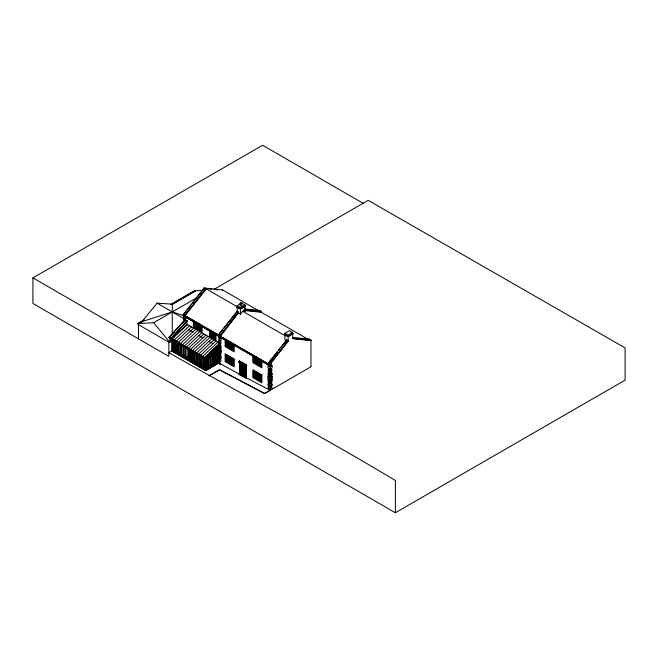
<?xml version="1.0" encoding="UTF-8"?>
<svg xmlns="http://www.w3.org/2000/svg" width="658" height="658" viewBox="0 0 658 658"><rect width="100%" height="100%" fill="white"/><g stroke="black" fill="none" stroke-linecap="round" stroke-linejoin="round"><path stroke-width="0.99" d="M172.495 350.344L172.116 350.854L173.202 351.191L173.235 340.375M176.788 353.264L176.796 342.431M176.986 353.379L176.994 342.547M180.572 355.443L180.58 344.619M180.646 355.271L180.341 355.6L181.427 355.937L181.46 345.121M185.317 358.182L185.326 347.358M189.109 360.378L189.117 349.546M192.901 362.566L192.909 351.734M197.63 365.009L196.758 364.524L196.536 364.951L196.791 353.914M196.536 364.951L197.63 365.289L197.647 354.473M201.159 367.329L201.167 356.504M201.356 367.444L201.364 356.62M204.704 358.733L205.674 359.186L205.658 369.492L204.696 369.664L204.942 358.684M233.442 365.354L233.467 359.326L231.706 358.314L231.731 364.368L233.442 365.354L233.467 359.326M261.201 381.377L261.218 375.348L259.466 374.336L259.482 380.39L261.201 381.377L261.218 375.348M233.442 350.393L233.467 345.952L231.706 344.94L231.731 349.398L233.442 350.393L233.467 345.952M261.201 366.416L261.218 361.982L259.466 360.971L259.482 365.42L261.201 366.416L261.218 361.982M201.389 330.916L201.406 327.528L199.736 326.557L199.752 329.971L201.389 330.916L201.406 327.528M213.439 337.612L213.562 334.544L212.057 333.672L212.073 337.069L213.546 337.924L213.562 334.544M213.792 334.675L213.776 338.056L213.792 334.675L215.306 335.547L215.322 338.96L210.338 336.082L210.321 332.668L211.827 333.54L211.843 336.945L211.827 333.54M220.817 352.639L220.841 351.199M271.795 380.036L271.812 378.572M206.752 358.742L206.077 359.128L172.207 339.651L172.133 350.599L205.806 370.018L206.785 369.286M217.831 352.318L217.946 362.731L218.785 362.5L218.489 351.726M219.04 351.027L218.629 351.224M217.699 352.236L218.621 351.89M218.571 352.055L218.785 362.805L217.946 363.29L217.757 352.277L218.719 351.849M207.023 356.965L205.781 357.936M205.88 359.013L205.535 370.141L218.785 362.591M197.63 328.72L197.606 325.332L195.944 324.369L195.961 327.766L197.63 328.745L197.614 325.332M229.403 343.871L227.767 342.67L227.783 347.111L229.527 348.131L229.403 343.871L227.767 342.67M229.527 363.068L229.502 357.039L227.767 356.036L227.783 362.073L229.527 363.093L229.51 357.039M257.155 359.893L255.518 358.692L255.534 363.134L257.286 364.154L257.155 359.893L255.518 358.692M257.155 373.259L255.518 372.058L255.534 378.095L257.286 379.115L257.155 373.259L255.518 372.058M194.069 326.689L195.739 327.643L194.069 326.689L194.052 323.275L195.714 324.238L195.739 327.643M195.623 327.322L195.714 324.238M199.506 326.434L197.836 325.463L199.506 326.434L199.522 329.839L197.861 328.877L197.836 325.463M210.338 336.082L210.321 332.668M215.322 338.96L215.306 335.547M227.536 342.538L225.793 341.527L227.536 342.538L227.553 346.98L225.809 345.985L225.793 341.527M225.809 345.985L227.553 346.98M231.369 345.006L229.741 343.805C227.717 347.983 233.467 352.91 231.369 345.006L229.741 343.805M227.536 355.904L227.553 361.941L227.536 355.904L225.793 354.892L225.809 360.946L227.553 361.958M225.809 360.946L225.793 354.892M231.501 364.195L231.484 358.182L229.741 357.171C227.709 363.306 233.351 368.858 231.484 358.182M255.296 358.561L253.544 357.549L255.296 358.561L255.312 363.002L253.56 362.007L253.544 357.549M253.56 362.007L255.312 363.002M259.129 361.036L257.492 359.827C255.469 364.006 261.226 368.932 259.129 361.036L257.492 359.827M255.296 371.926L253.544 370.923L255.296 371.926L255.312 377.972L253.56 376.968L253.544 370.923M253.56 376.968L255.312 377.972M259.252 380.217L259.236 374.205L257.492 373.193C255.46 379.337 261.111 384.881 259.236 374.205M171.804 350.985L205.806 370.619L218.95 362.846L220.817 364.211M195.961 327.766L195.944 324.369M227.783 347.111L227.882 342.991M227.783 362.073L227.767 356.036M255.534 363.134L255.633 359.013M255.534 378.095L255.633 372.387M206.867 369.426L205.88 369.599L205.88 359.136M197.861 328.852L197.951 325.792M229.757 348.238L229.856 344.134M229.757 363.2L229.741 357.171M257.508 364.261L257.607 360.156M257.508 379.222L257.492 373.193M199.752 329.929L199.736 326.557M231.731 349.365L231.706 344.94M231.731 364.326L233.335 365.034M259.482 365.387L259.466 360.971M259.482 380.349L259.466 374.336M206.776 358.849L206.916 369.664M204.062 287.99L206.299 288.952L205.51 289.249L184.997 315.215L183.459 314.327L204.062 287.99L222.593 289.939M183.459 314.327L191.091 304.893M192.202 303.33L203.528 289.249M204.86 288.097L236.905 306.595M205.6 288.878L184.997 315.215M219.254 335.366L184.988 315.585L205.987 289.339M218.596 334.511L237.094 311.242L238.632 312.131L220.298 335.621L218.752 334.733L222.7 329.929M223.81 328.367L225.217 326.763M226.344 325.184L237.184 311.719L237.184 307.031M238.632 312.131L220.298 335.621M238.632 312.558L220.282 335.465L220.249 336.46L222.017 337.48M220.249 336.46L238.541 312.509M238.541 313.027L240.45 314.129L242.712 311.275L244.982 311.514L244.982 306.299M268.209 363.15L286.707 339.89L288.253 340.778L269.912 364.269L268.374 363.372L277.224 352.244M278.49 350.648L279.757 349.061M281.015 347.473L286.707 339.89M269.171 362.542L277.355 352.244M278.614 350.656L279.872 349.077M284.281 343.534L286.707 340.318M271.688 359.893L272.947 358.314M288.253 340.778L269.912 364.269M288.163 336.411L288.163 341.148L269.903 364.113L269.903 365.552M269.862 365.108L268.094 364.08M172.314 350.451L173.202 350.903M204.942 369.516L205.074 358.84L204.909 369.245M138.476 338.829L138.476 323.637L141.906 321.663L157.081 303.182L172.264 304.136L195.41 290.77L202.796 290.31M169.032 337.192L185.03 319.73L187.069 320.907L171.162 338.557L169.032 337.192L171.162 338.557M169.122 337.381L171.787 334.47M173.786 332.29L185.03 319.73M169.558 339.289L169.558 337.283L174.362 332.043M177.109 329.041L179.165 326.796M182.603 323.045L185.35 320.051M171.146 340.893L171.146 338.204L180.753 327.709M182.817 325.463L186.938 320.964L186.938 324.953M171.072 338.368L187.069 320.907M217.765 362.739L218.678 362.459M206.62 358.709L206.67 369.516M172.314 338.78L187.555 324.542M174.354 339.956L189.594 325.726M176.393 341.132L191.634 326.903M178.433 342.316L193.682 328.079M180.481 343.492L195.722 329.263M182.521 344.669L197.762 330.439M184.561 345.853L199.802 331.616M186.576 347.013L201.817 332.784M188.591 348.181L203.84 333.943M190.606 349.34L205.855 335.111M192.629 350.508L207.87 336.271M194.645 351.668L209.886 337.439M196.66 352.836L211.901 338.599M198.675 353.996L213.916 339.767M200.69 355.164L215.931 340.926M202.73 356.34L217.971 342.111M204.638 357.442L219.155 343.887M219.394 343.838L204.803 357.623L205.691 358.133L219.55 345.195M219.402 344.027L204.803 357.623M219.542 345.031L205.798 357.952M208.01 356.192L219.065 345.944M197.375 365.026L196.841 364.622M214.014 289.331L368.184 200.32L625.1 347.918L625.1 380.127L395.392 512.746L32.9 303.461L32.9 277.873L262.608 145.254L363.742 203.651M138.476 324.493L137.793 323.58L144.02 319.985M170.71 304.572L194.727 290.704L195.41 291.099L172.281 304.457M137.793 323.687L144.044 320.101M171.598 304.169L194.727 290.704M142.038 321.918L138.476 323.966L137.793 323.58M138.476 323.637L153.659 322.691L196.684 297.844M269.681 365.642L182.718 315.248L183.401 314.853L270.125 364.951L270.035 390.128M271.655 362.426L271.655 364.54L269.706 365.716L182.982 315.618L183.401 314.853M183.623 314.277L183.763 319.73M219.714 350.549L205.806 358.692L171.286 338.755L174.23 336.954M171.615 338.952L172.051 339.191M171.368 340.112L171.368 341.025L169.065 342.357L169.065 341.444L171.368 340.112L169.558 337.908M172.083 339.067L172.207 339.651M169.715 342.111L172.051 340.688L171.368 340.293L169.065 341.625L169.558 342.316M171.787 341.058L169.065 342.152L172.051 340.688M173.153 340.342L172.207 340.013L172.116 350.64M241.716 303.108L244.982 304.991L244.982 306.036L240.45 308.651L237.184 306.768L237.184 305.723L240.203 303.98M237.184 305.723L240.45 307.607L244.982 304.991M181.106 345.022L180.35 344.677L181.427 345.031M180.448 344.784L180.646 355.139M172.363 350.706L168.835 352.696C244.192 395.59 321.145 435.637 395.392 480.537L395.392 512.746M180.341 355.6L180.596 344.85M181.345 355.517L180.424 355.254L181.427 355.649M219.813 339.257L219.056 339.692L221.121 340.877L221.121 338.689L219.056 337.496M219.813 340.581L219.056 341.017L220.093 341.609M196.791 364.812L196.857 354.037L197.63 354.382L197.63 365.289M219.813 342.415L219.056 342.851L220.858 343.887L220.858 342.053L219.986 341.543M219.813 343.797L219.056 344.224L220.817 345.244L220.817 346.7M208.742 355.509L210.618 354.432L210.618 353.765M207.212 356.71L219.657 349.472M208.454 357.006L205.806 358.544L205.806 370.018M210.173 356.019L218.037 351.479M219.427 351.027L205.806 358.881L171.615 339.141M218.95 351.462L205.535 359.268L204.909 358.89M196.701 364.573L196.857 354.037M205.806 359.194L218.908 351.627M206.908 358.733L206.077 359.268L172.083 339.725M206.702 369.228L205.535 369.73L204.803 369.311M205.806 370.536L218.95 362.846M270.035 390.408L264.598 393.418L219.517 369.738L208.94 375.85L219.517 369.821L264.598 393.542L310.954 366.786M284.898 333.269L289.43 330.653L292.695 332.537L292.695 333.581L288.163 336.197L284.898 334.313L284.898 333.269L288.163 335.152L292.695 332.537M240.417 361.818L246.224 365.174L245.089 365.832L238.451 361.604L239.586 360.946L246.224 364.779L246.224 377.889L242.909 375.973L270.035 390.276M238.451 361.999L239.586 360.946M293.057 333.581L288.163 336.46L284.536 334.577L288.163 336.674L293.057 333.845L290.877 332.331M238.451 361.604L245.089 365.437L246.224 364.779M239.134 373.53L239.586 373.275L246.224 377.1L245.771 377.363L239.134 373.53L239.134 374.55L245.771 378.029L246.224 377.774M239.134 374.55L239.586 374.287L239.586 362.319M270.125 364.951L269.451 365.346M271.063 369.854L270.035 370.446L269.007 369.854M270.964 369.903L271.836 369.409L271.836 371.244L270.035 372.28L268.242 371.244L268.242 369.409L269.114 369.903M141.906 321.663L172.264 311.95L183.788 315.634M208.915 288.911L211.827 289.216M215.709 289.61L217.74 289.865M244.669 308.939L259.885 310.502L261.423 311.818L244.093 309.992M244.669 309.367L246.791 309.63M250.756 309.992L252.878 310.255M256.842 310.617L259.885 310.93L259.885 310.502M244.184 309.622L261.423 311.399M244.093 310.518L261.333 312.287L307.837 339.141M292.259 337.381L309.507 339.15L311.045 340.466L292.785 338.59L292.695 333.845M297.326 338.327L299.357 338.533M303.412 338.952L305.444 339.158M297.416 338.376L299.448 338.582M303.502 339.002L305.534 339.207M292.695 338.113L311.045 340.038M292.695 338.533L311.045 340.466M180.399 344.759L181.304 345.113M241.47 363.348L240.038 362.648L240.038 373.793L245.771 377.1L245.771 365.963L242.909 364.047M241.182 375.126L218.95 363.027M261.423 311.818L261.333 312.287M309.597 339.627L309.507 339.15M259.087 310.995L222.503 289.882L222.593 290.359M243.707 310.782L244.982 311.514M242.712 311.275L285.383 335.917M237.184 311.719L237.094 311.242M286.798 340.893L284.898 339.791L284.898 334.577M183.294 314.105L184.988 315.585M269.903 364.639L268.538 363.331M220.085 336.238L269.706 364.886M223.794 338.508L225.604 339.487M255.691 356.924L261.037 359.951M183.401 315.379L227.561 340.902M229.338 341.93L231.994 343.46M233.771 344.488L235.548 345.508M237.316 346.536L243.526 350.114M245.302 351.142L247.959 352.68M249.736 353.7L251.504 354.728M254.169 356.258L255.937 357.286M257.714 358.306L263.916 361.892L257.73 358.371M269.237 364.96L265.692 362.912L269.155 364.968M183.623 315.717L221.697 337.57M223.457 338.582L229.609 342.135M231.361 343.147L244.546 350.763M246.306 351.775L252.458 355.328M254.218 356.34L255.97 357.36M183.763 316.63L185.893 317.863L185.893 319.179L183.763 317.946M231.822 345.269L233.351 346.149M259.581 361.291L261.103 362.171M195.607 324.435L194.052 323.275M196.059 324.698L197.499 325.529M199.851 326.886L201.29 327.717M210.437 332.997L211.72 333.738M213.447 334.741L212.057 333.672M213.899 335.004L215.191 335.745M231.937 345.466L233.236 346.215L233.22 349.867L231.953 349.135M259.696 361.489L260.987 362.237L260.971 365.897L259.704 365.165M201.175 327.783L199.966 327.084L199.974 329.707L201.159 330.39M213.332 334.807L212.287 334.198L212.295 336.822L213.324 337.414M215.076 335.81L214.014 335.193L213.998 337.801L215.092 338.434M157.081 303.182L184.273 318.875M185.12 319.92L187.16 321.096M183.763 319.5L185.35 320.413M196.076 327.585L197.515 328.416M197.968 328.679L199.522 329.806M199.868 329.773L201.274 330.587M210.445 335.884L211.728 336.625M213.891 337.867L215.207 338.631M227.898 346.922L229.412 347.802M229.864 348.066L231.386 348.946M231.838 349.201L233.335 350.064M255.649 362.953L257.171 363.825M257.623 364.088L259.137 364.968M259.589 365.231L261.086 366.087M219.254 342.843L186.938 324.188L171.689 338.418L205.691 358.133M219.056 345.68L221.121 346.873L221.121 348.197L219.056 347.013M188.673 329.674L192.753 332.027M198.856 335.547L202.886 337.875M208.94 341.37L212.97 343.698M219.056 348.337L221.335 349.653L221.31 351.471L219.056 350.171M225.908 355.221L227.429 356.101M227.882 356.365L229.403 357.236M229.856 357.5L231.369 358.38M233.351 359.523L231.706 358.314M257.607 373.522L259.129 374.402M259.581 374.665L261.103 375.545M227.314 356.167L226.023 355.419L226.031 360.683L227.331 361.431M259.696 374.863L260.987 375.611L260.971 380.859L259.704 380.127M219.056 351.619L221.121 352.811L221.121 354.144L219.056 352.951M219.056 354.275L220.858 355.32L220.858 357.146M219.056 356.11L221.121 357.302L221.121 358.651L219.056 357.459M225.924 360.749L227.438 361.629M227.898 361.892L229.412 362.764M229.864 363.027L231.386 363.907M255.649 377.914L257.171 378.794M257.623 379.049L259.137 379.929M259.589 380.192L261.086 381.056M219.056 358.791L220.858 359.827L220.858 361.661L219.056 360.625M169.558 337.283L171.146 338.204M171.286 338.656L205.806 358.585M197.375 354.423L196.635 353.996L197.375 354.415L197.375 365.437M187.275 348.987L188.681 349.793L188.681 357.903L187.275 357.088L187.16 348.913L185.753 348.107L185.745 356.208L187.152 357.023M138.476 324.698L169.065 342.357M172.338 350.418L173.12 350.772M204.696 369.664L205.535 370.141M171.804 350.903L205.806 370.619M32.9 277.873L168.835 356.356L168.835 342.226M180.432 344.636L181.172 345.063L181.18 356.085M153.659 322.691L169.065 341.444M173.202 340.285L172.215 339.89L172.955 340.318L172.955 351.339M268.258 378.572L268.275 380.036M259.236 360.839L259.252 365.256M257.262 359.696L257.278 364.129M231.484 344.817L231.501 349.234M229.51 343.673L229.527 348.107M257.262 373.07L257.278 379.098M310.954 340.416L310.954 366.621M292.785 338.163L292.785 338.59M288.163 335.152L288.163 336.197M271.795 374.098L271.795 372.642L270.035 373.662L268.275 372.642L268.275 374.098M271.836 384.502L271.836 382.668L270.035 383.713L268.242 382.668L268.242 384.502M271.483 375.603L271.483 376.927M271.359 386.131L271.359 387.455M271.228 364.787L271.228 366.243M271.162 381.73L271.162 383.063M270.792 368.686L270.792 370.01M270.792 371.844L270.792 373.226M269.278 368.686L269.278 370.01M269.278 371.844L269.278 373.226M268.908 381.73L268.908 383.063M268.842 364.787L268.842 366.243M268.711 386.131L268.711 387.455M268.587 375.603L268.587 376.927M245.771 377.363L245.771 378.029M245.138 376.212L245.138 366.309L240.672 363.726L240.672 373.637M240.45 307.607L240.45 308.651M240.45 308.865L240.45 314.129M220.512 347.843L220.512 349.176M220.381 358.223L220.381 359.556M220.249 336.731L220.249 338.187M220.183 353.601L220.183 354.925M219.813 340.12L219.813 341.453M219.813 343.287L219.813 344.66M219.813 361.061L219.813 363.298M219.344 345.606L219.344 349.39L218.028 350.146L218.028 346.84M219.056 363.784L218.925 334.683M217.946 352.277L217.946 363.29M217.888 346.972L217.888 350.229L216.572 350.994L216.572 348.197M216.433 348.329L216.433 351.068L215.117 351.833L215.117 349.562M214.977 349.686L214.977 351.907L213.661 352.672L213.661 350.92M214.064 354.415L214.064 365.248M213.521 351.043L213.521 352.746L212.205 353.511L212.205 352.277M212.073 352.408L212.073 353.593L210.749 354.349L210.749 353.634M210.313 356.578L210.313 367.411M206.077 359.128L206.077 370.141M185.589 316.695L185.589 317.682M184.717 318.505L184.717 320.051M172.264 304.136L172.264 334.313M172.371 340.096L172.371 350.418M241.7 304.999A0.872 0.502 0 0 1 241.7 305.715A0.872 0.502 0 0 1 240.466 305.715A0.872 0.502 0 0 1 240.466 304.999M173.515 341.041L173.515 349.143L174.946 349.974L174.946 341.864L173.515 341.041M175.069 341.93L175.061 350.04L176.492 350.87L176.5 342.76L175.069 341.93M177.29 343.221L177.29 351.323L178.721 352.153L178.729 344.044L177.29 343.221M178.844 344.118L178.836 352.219L180.267 353.05L180.276 344.94L178.844 344.118M181.912 345.886L181.904 353.988L183.335 354.818L183.343 346.708L181.912 345.886M183.459 346.782L183.45 354.884L184.882 355.715L184.89 347.605L183.459 346.782M189.545 350.295L189.537 358.396L190.952 359.21L190.952 351.109L189.545 350.295M191.075 351.175L191.067 359.276L192.473 360.091L192.481 351.989L191.075 351.175M193.337 352.482L193.337 360.592L194.743 361.398L194.752 353.297L193.337 352.482M194.867 353.362L194.858 361.472L196.265 362.287L196.273 354.177L194.867 353.362M197.943 355.139L197.935 363.241L199.341 364.055L199.349 355.953L197.943 355.139M199.464 356.019L199.456 364.129L200.863 364.935L200.871 356.833L199.464 356.019M201.669 357.294L201.661 365.396L203.092 366.226L203.1 358.116L201.669 357.294M203.215 358.182L203.207 366.292L204.646 367.115L204.646 359.013L203.215 358.182M233.236 359.581L233.22 364.836L231.953 364.104L231.937 358.84L233.236 359.581M233.648 359.219L233.623 365.667L225.628 361.053L225.612 354.58L233.648 359.219M261.399 375.241L261.382 381.698L253.379 377.075L253.363 370.602L261.399 375.241M233.648 345.853L233.623 350.706L225.628 346.092L225.612 341.214L233.648 345.853M261.399 361.875L261.382 366.728L253.379 362.114L253.363 357.236L261.399 361.875M201.587 327.421L201.57 331.229L193.888 326.796L193.863 322.963L201.587 327.421M272.305 376.458L272.289 378.301L270.035 379.6L267.781 378.301L267.765 376.458L270.035 377.766L272.305 376.458M243.74 365.947L243.731 368.916L244.62 369.426L244.62 366.555L243.74 365.947M218.958 336.287L219.394 336.304L218.958 336.287M219.64 363.956L220.076 363.973L219.64 363.956M218.612 363.405L219.048 363.446L218.612 363.405M245.344 306.036L240.45 308.915L236.822 307.031L240.45 309.128L245.344 306.036M218.695 335.259L218.16 335.934L218.695 335.259M208.389 358.191L206.982 359.005L206.982 367.115L208.389 366.3L208.389 358.191M209.91 357.31L208.504 358.125L208.504 366.235L209.91 365.42L209.91 357.31M212.131 356.027L210.725 356.842L210.725 364.951L212.131 364.137L212.131 356.027M213.653 355.147L212.246 355.962L212.246 364.071L213.653 363.257L213.653 355.147M215.849 353.881L214.442 354.695L214.442 362.805L215.849 361.99L215.849 353.881M217.379 353.001L215.972 353.815L215.972 361.925L217.379 361.11L217.379 353.001M209.91 366.284L206.999 368.143L209.91 366.284M213.636 364.137L210.725 365.996L213.636 364.137M217.379 361.974L214.467 363.833L217.379 361.974M272.099 365.741L270.035 366.925L267.979 365.741L267.979 367.929L270.035 369.122L272.099 367.929L272.099 365.741M272.099 373.925L270.035 375.109L267.979 373.925L267.979 375.249L270.035 376.442L272.099 375.249L272.099 373.925M272.099 379.863L270.035 381.056L267.979 379.863L267.979 381.188L270.035 382.38L272.099 381.188L272.099 379.863M272.099 384.354L270.035 385.539L267.979 384.354L267.979 385.703L270.035 386.896L272.099 385.703L272.099 384.354M271.836 387.184L270.035 388.22L268.242 387.184L268.242 389.018L270.035 390.054L271.836 389.018L271.836 387.184M242.909 364.565L240.491 363.438L240.491 373.53L245.319 376.318L245.319 366.218L242.909 364.565M242.078 364.993L241.198 364.581L241.198 367.452L242.078 367.962L242.078 364.993M242.909 365.379L242.44 365.157L242.44 368.167L243.37 368.702L243.37 365.7L242.909 365.379M202.064 327.149L193.386 322.14L193.411 327.067L202.088 332.076L202.064 327.149M215.956 335.169L209.655 331.533L209.68 336.46L215.98 340.096L215.956 335.169M234.125 345.582L225.135 340.383L225.159 346.626L234.149 351.816L234.125 345.582M261.876 361.604L252.886 356.414L252.911 362.648L261.9 367.838L261.876 361.604M215.487 335.44L210.141 332.356L210.157 336.189L215.503 339.273L215.487 335.44M227.314 342.802L226.023 342.053L226.031 345.721L227.331 346.47L227.314 342.802M229.288 343.937L227.997 343.188L228.005 346.856L229.297 347.605L229.288 343.937M231.262 345.072L229.963 344.331L229.979 348L231.271 348.748L231.262 345.072M255.065 358.824L253.774 358.075L253.791 361.744L255.082 362.492L255.065 358.824M257.039 359.959L255.748 359.21L255.765 362.887L257.056 363.627L257.039 359.959M259.013 361.102L257.722 360.354L257.73 364.022L259.03 364.771L259.013 361.102M195.492 324.501L194.274 323.802L194.291 326.426L195.508 327.125L195.492 324.501M197.392 325.595L196.174 324.896L196.183 327.519L197.4 328.219L197.392 325.595M199.284 326.689L198.066 325.99L198.083 328.613L199.3 329.313L199.284 326.689M211.605 333.803L210.544 333.195L210.56 335.819L211.621 336.427L211.605 333.803M234.125 358.947L225.135 353.757L225.159 361.596L234.149 366.786L234.125 358.947M261.876 374.97L252.886 369.78L252.911 377.618L261.9 382.808L261.876 374.97M229.288 357.302L227.997 356.562L228.005 361.826L229.297 362.574L229.288 357.302M231.262 358.446L229.963 357.697L229.979 362.961L231.271 363.709L231.262 358.446M255.065 372.189L253.774 371.441L253.791 376.713L255.082 377.453L255.065 372.189M257.039 373.325L255.748 372.584L255.765 377.848L257.056 378.597L257.039 373.325M259.013 374.468L257.722 373.719L257.73 378.983L259.03 379.732L259.013 374.468M242.078 368.381L241.198 367.871L241.198 372.946L242.078 373.456L242.078 368.381M243.37 369.122L242.44 368.587L242.44 373.662L243.37 374.196L243.37 369.122M244.62 369.845L243.731 369.335L243.731 374.41L244.62 374.92L244.62 369.845M176.467 351.717L173.515 350.007L176.467 351.717M180.251 353.897L177.29 352.186L180.251 353.897M184.865 356.562L181.904 354.851L184.865 356.562M188.681 358.766L185.77 357.088L188.681 358.766M192.473 360.954L189.562 359.276L192.473 360.954M196.265 363.142L193.353 361.464L196.265 363.142M200.83 365.782L197.918 364.104L200.83 365.782M204.605 367.962L201.652 366.251L204.605 367.962M240.557 303.914A1.053 0.609 0 0 0 242.136 303.387A1.053 0.609 0 0 0 240.557 302.861A1.053 0.609 0 0 0 240.557 303.914M240.647 303.98A0.872 0.502 0 0 0 241.955 303.544A0.872 0.502 0 0 0 240.647 303.108A0.872 0.502 0 0 0 240.647 303.98"/></g></svg>
